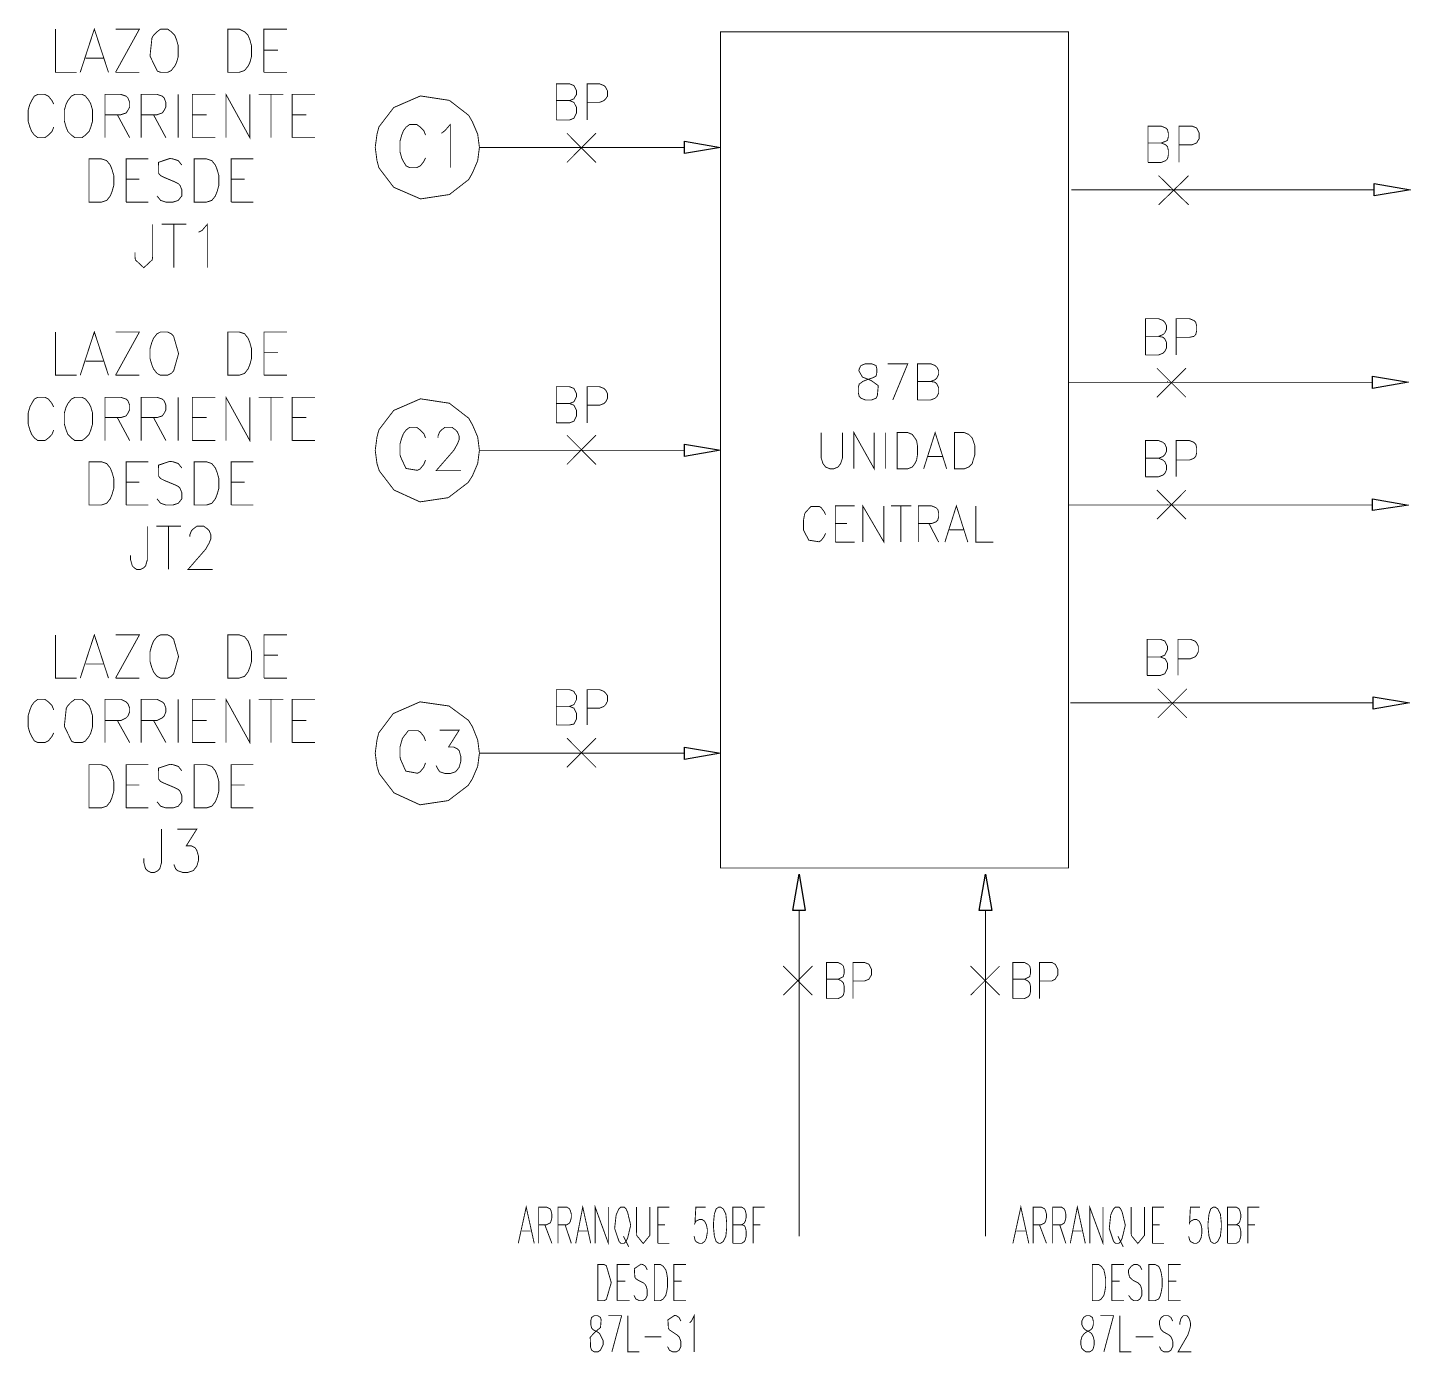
# Model space of a CAD drawing. Header units: millimetres. Extents: x -1355 to 3509, y -1443 to -567.
# Drawn here: x 3189.9 to 3260.4, y -706.4 to -638.9 of the extents above; entities that cross this region are included whole.
import ezdxf

# ---------------------------------------------------------------- set-up
doc = ezdxf.new("R2010")
doc.units = ezdxf.units.MM

msp = doc.modelspace()

# ---------------------------------------------------------------- linework, layer by layer
at = {"color": 0, "const_width": 0.045}
for points in [[(3192.544, -641.139), (3193.263, -638.934), (3193.984, -641.139)], [(3191.284, -638.934), (3191.284, -641.139), (3192.363, -641.139)], [(3194.345, -641.139), (3195.563, -638.934), (3194.345, -638.934)], [(3201.912, -641.139), (3201.912, -638.934), (3203.084, -638.934)], [(3201.912, -640.013), (3202.633, -640.013)], [(3192.815, -640.421), (3193.715, -640.421)], [(3194.345, -641.139), (3195.563, -641.139)], [(3201.912, -641.139), (3203.084, -641.139)], [(3216.824, -643.573), (3216.824, -641.725), (3217.499, -641.725), (3217.724, -641.816), (3217.859, -642.087), (3217.859, -642.268), (3217.768, -642.403), (3217.724, -642.491), (3217.499, -642.582), (3216.824, -642.582)], [(3218.399, -643.573), (3218.399, -641.725), (3219.03, -641.725), (3219.255, -641.816), (3219.346, -641.907), (3219.437, -642.087), (3219.437, -642.356), (3219.346, -642.491), (3219.255, -642.582), (3219.03, -642.673), (3218.399, -642.673)], [(3191.193, -642.761), (3191.102, -642.582), (3190.923, -642.356), (3190.741, -642.265), (3190.381, -642.265), (3190.202, -642.356), (3190.067, -642.582), (3189.976, -642.761), (3189.885, -643.077), (3189.885, -643.617), (3189.976, -643.934), (3190.067, -644.16), (3190.202, -644.339), (3190.381, -644.473), (3190.741, -644.473), (3190.923, -644.339), (3191.102, -644.16), (3191.193, -643.934)], [(3193.806, -644.473), (3193.806, -642.265), (3194.615, -642.265), (3194.885, -642.356), (3194.976, -642.447), (3195.067, -642.673), (3195.067, -642.899), (3194.976, -643.077), (3194.885, -643.212), (3194.615, -643.303), (3193.806, -643.303)], [(3195.65, -644.473), (3195.65, -642.265), (3196.463, -642.265), (3196.732, -642.356), (3196.824, -642.447), (3196.912, -642.673), (3196.912, -642.899), (3196.824, -643.077), (3196.732, -643.212), (3196.463, -643.303), (3195.65, -643.303)], [(3197.544, -642.265), (3197.544, -644.473)], [(3198.264, -644.473), (3198.264, -642.265), (3199.436, -642.265)], [(3199.976, -644.473), (3199.976, -642.265), (3201.193, -644.473), (3201.193, -642.265)], [(3201.642, -642.265), (3202.903, -642.265)], [(3202.272, -642.265), (3202.272, -644.473)], [(3203.355, -644.473), (3203.355, -642.265), (3204.524, -642.265)], [(3217.499, -642.582), (3217.724, -642.673), (3217.859, -642.942), (3217.859, -643.212), (3217.724, -643.482), (3217.499, -643.573), (3216.824, -643.573)], [(3194.436, -643.303), (3195.067, -644.473)], [(3196.281, -643.303), (3196.912, -644.473)], [(3198.264, -643.303), (3198.984, -643.303)], [(3203.355, -643.303), (3204.076, -643.303)], [(3210.155, -644.339), (3210.067, -644.113), (3209.885, -643.934), (3209.706, -643.799), (3209.345, -643.799), (3209.167, -643.934), (3209.029, -644.113), (3208.941, -644.339), (3208.85, -644.656), (3208.85, -645.195), (3208.941, -645.509), (3209.029, -645.69), (3209.167, -645.916), (3209.345, -646.004), (3209.706, -646.004), (3209.885, -645.916), (3210.067, -645.69), (3210.155, -645.509)], [(3210.967, -644.248), (3211.146, -644.113), (3211.419, -643.799), (3211.419, -646.004)], [(3198.264, -644.473), (3199.436, -644.473)], [(3203.355, -644.473), (3204.524, -644.473)], [(3217.364, -645.735), (3218.85, -644.248)], [(3218.85, -645.735), (3217.364, -644.248)], [(3247.003, -645.735), (3247.003, -643.887), (3247.678, -643.887), (3247.904, -643.978), (3247.995, -644.069), (3248.038, -644.248), (3248.038, -644.43), (3247.995, -644.608), (3247.904, -644.656), (3247.678, -644.743), (3247.003, -644.743)], [(3248.581, -645.735), (3248.581, -643.887), (3249.256, -643.887), (3249.482, -643.978), (3249.617, -644.248), (3249.617, -644.521), (3249.526, -644.656), (3249.482, -644.743), (3249.256, -644.834), (3248.581, -644.834)], [(3223.355, -644.969), (3212.903, -644.969)], [(3247.678, -644.743), (3247.904, -644.834), (3247.995, -644.925), (3248.038, -645.104), (3248.038, -645.374), (3247.995, -645.556), (3247.904, -645.647), (3247.678, -645.735), (3247.003, -645.735)], [(3194.885, -647.761), (3194.885, -645.556), (3196.011, -645.556)], [(3197.724, -645.87), (3197.544, -645.644), (3197.272, -645.556), (3197.113, -645.535), (3196.539, -645.729), (3196.547, -646.297), (3196.642, -646.411), (3196.824, -646.5), (3197.363, -646.725), (3197.544, -646.816), (3197.633, -646.908), (3197.724, -647.13), (3197.724, -647.447), (3197.544, -647.673), (3197.272, -647.761), (3196.915, -647.761), (3196.642, -647.673), (3196.463, -647.447)], [(3200.246, -647.761), (3200.246, -645.556), (3201.372, -645.556)], [(3194.885, -646.591), (3195.563, -646.591)], [(3200.246, -646.591), (3200.923, -646.591)], [(3247.543, -647.899), (3249.074, -646.411)], [(3249.074, -647.899), (3247.543, -646.411)], [(3258.535, -647.13), (3243.086, -647.13)], [(3248.086, -647.13), (3248.086, -647.087)], [(3194.885, -647.761), (3196.011, -647.761)], [(3200.246, -647.761), (3201.372, -647.761)], [(3196.237, -648.887), (3196.237, -650.556), (3196.213, -650.708), (3195.785, -651.107), (3195.357, -650.708), (3195.337, -650.556), (3195.337, -650.33)], [(3196.689, -648.887), (3197.95, -648.887)], [(3197.319, -648.887), (3197.319, -651.096)], [(3198.58, -649.295), (3198.759, -649.204), (3199.029, -648.887), (3199.029, -651.096)], [(3246.869, -655.556), (3246.869, -653.708), (3247.543, -653.708), (3247.769, -653.799), (3247.86, -653.887), (3247.947, -654.069), (3247.947, -654.248), (3247.86, -654.43), (3247.769, -654.517), (3247.543, -654.608), (3246.869, -654.608)], [(3248.443, -655.556), (3248.443, -653.708), (3249.121, -653.708), (3249.346, -653.799), (3249.435, -653.887), (3249.482, -654.069), (3249.482, -654.339), (3249.435, -654.517), (3249.346, -654.608), (3249.121, -654.656), (3248.443, -654.656)], [(3191.284, -654.383), (3191.284, -656.591), (3192.363, -656.591)], [(3192.544, -656.591), (3193.263, -654.383), (3193.984, -656.591)], [(3194.345, -656.591), (3195.563, -654.383), (3194.345, -654.383)], [(3201.915, -656.591), (3201.915, -654.383), (3203.084, -654.383)], [(3247.543, -654.608), (3247.769, -654.656), (3247.86, -654.743), (3247.947, -654.925), (3247.947, -655.195), (3247.86, -655.374), (3247.769, -655.465), (3247.543, -655.556), (3246.869, -655.556)], [(3201.915, -655.421), (3202.633, -655.421)], [(3192.815, -655.87), (3193.715, -655.87)], [(3233.986, -657.852), (3234.751, -656.005), (3233.716, -656.005)], [(3235.246, -657.852), (3235.246, -656.005), (3235.922, -656.005), (3236.146, -656.096), (3236.238, -656.187), (3236.326, -656.365), (3236.326, -656.547), (3236.238, -656.726), (3236.146, -656.817), (3235.922, -656.908), (3235.246, -656.908)], [(3247.455, -657.717), (3248.939, -656.231)], [(3248.939, -657.717), (3247.455, -656.231)], [(3194.345, -656.591), (3195.563, -656.591)], [(3201.915, -656.591), (3203.084, -656.591)], [(3216.824, -659.022), (3216.824, -657.177), (3217.499, -657.177), (3217.724, -657.265), (3217.859, -657.538), (3217.859, -657.673), (3217.724, -657.943), (3217.499, -658.034), (3216.824, -658.034)], [(3218.399, -659.022), (3218.399, -657.177), (3219.03, -657.177), (3219.255, -657.265), (3219.346, -657.357), (3219.437, -657.538), (3219.437, -657.762), (3219.346, -657.943), (3219.255, -658.034), (3219.03, -658.122), (3218.399, -658.122)], [(3235.922, -656.908), (3236.146, -656.951), (3236.238, -657.043), (3236.326, -657.222), (3236.326, -657.491), (3236.238, -657.673), (3236.146, -657.762), (3235.922, -657.852), (3235.246, -657.852)], [(3258.444, -656.951), (3242.951, -656.951)], [(3247.995, -656.951), (3247.995, -656.908)], [(3191.193, -658.212), (3191.102, -658.034), (3190.923, -657.808), (3190.741, -657.717), (3190.381, -657.717), (3190.202, -657.808), (3190.067, -658.034), (3189.976, -658.212), (3189.885, -658.527), (3189.885, -659.069), (3189.976, -659.383), (3190.067, -659.609), (3190.202, -659.791), (3190.381, -659.925), (3190.741, -659.925), (3190.923, -659.791), (3191.102, -659.609), (3191.193, -659.383)], [(3193.806, -659.925), (3193.806, -657.717), (3194.615, -657.717), (3194.885, -657.808), (3194.976, -657.896), (3195.067, -658.122), (3195.067, -658.348), (3194.976, -658.527), (3194.885, -658.664), (3194.615, -658.752), (3193.806, -658.752)], [(3195.65, -659.925), (3195.65, -657.717), (3196.463, -657.717), (3196.732, -657.808), (3196.824, -657.896), (3196.915, -658.122), (3196.915, -658.348), (3196.824, -658.527), (3196.732, -658.664), (3196.463, -658.752), (3195.65, -658.752)], [(3197.544, -657.717), (3197.544, -659.925)], [(3198.264, -659.925), (3198.264, -657.717), (3199.436, -657.717)], [(3199.976, -659.925), (3199.976, -657.717), (3201.193, -659.925), (3201.193, -657.717)], [(3201.642, -657.717), (3202.903, -657.717)], [(3202.272, -657.717), (3202.272, -659.925)], [(3203.355, -659.925), (3203.355, -657.717), (3204.524, -657.717)], [(3217.499, -658.034), (3217.724, -658.122), (3217.859, -658.391), (3217.859, -658.664), (3217.724, -658.934), (3217.499, -659.022), (3216.824, -659.022)], [(3194.436, -658.752), (3195.067, -659.925)], [(3196.284, -658.752), (3196.915, -659.925)], [(3198.264, -658.752), (3198.984, -658.752)], [(3203.355, -658.752), (3204.076, -658.752)], [(3210.155, -659.791), (3210.067, -659.565), (3209.885, -659.383), (3209.706, -659.248), (3209.345, -659.248), (3209.167, -659.383), (3209.029, -659.565), (3208.941, -659.791), (3208.85, -660.104), (3208.85, -660.644), (3208.891, -660.776), (3209.158, -661.345), (3209.744, -661.442), (3209.885, -661.365), (3210.067, -661.14), (3210.155, -660.917)], [(3210.789, -659.791), (3210.789, -659.7), (3210.876, -659.474), (3210.967, -659.383), (3211.146, -659.248), (3211.507, -659.248), (3211.689, -659.383), (3211.777, -659.474), (3211.868, -659.7), (3211.868, -659.878), (3211.777, -660.104), (3211.598, -660.421), (3210.698, -661.456), (3211.959, -661.456)], [(3198.264, -659.925), (3199.436, -659.925)], [(3203.355, -659.925), (3204.524, -659.925)], [(3217.364, -661.14), (3218.85, -659.652)], [(3218.85, -661.14), (3217.364, -659.652)], [(3230.337, -659.517), (3230.337, -660.826), (3230.425, -661.096), (3230.56, -661.274), (3230.786, -661.365), (3230.968, -661.365), (3231.191, -661.274), (3231.328, -661.096), (3231.417, -660.826), (3231.417, -659.517)], [(3232.003, -661.365), (3232.003, -659.517), (3233.038, -661.365), (3233.038, -659.517)], [(3233.625, -659.517), (3233.625, -661.365)], [(3235.56, -661.365), (3236.146, -659.517), (3236.733, -661.365)], [(3246.869, -661.77), (3246.869, -659.925), (3247.543, -659.925), (3247.769, -660.014), (3247.86, -660.104), (3247.947, -660.286), (3247.947, -660.465), (3247.86, -660.644), (3247.769, -660.735), (3247.543, -660.826), (3246.869, -660.826)], [(3248.443, -661.77), (3248.443, -659.925), (3249.121, -659.925), (3249.346, -660.014), (3249.435, -660.104), (3249.482, -660.286), (3249.482, -660.556), (3249.435, -660.735), (3249.346, -660.826), (3249.121, -660.917), (3248.443, -660.917)], [(3223.355, -660.421), (3212.903, -660.421)], [(3235.786, -660.735), (3236.552, -660.735)], [(3194.885, -663.212), (3194.885, -661.005), (3196.011, -661.005)], [(3197.724, -661.322), (3197.544, -661.096), (3197.272, -661.005), (3197.113, -660.984), (3196.539, -661.177), (3196.547, -661.747), (3196.642, -661.861), (3196.824, -661.952), (3197.363, -662.177), (3197.544, -662.266), (3197.633, -662.357), (3197.724, -662.582), (3197.724, -662.896), (3197.544, -663.122), (3197.272, -663.212), (3196.915, -663.212), (3196.642, -663.122), (3196.463, -662.896)], [(3200.246, -663.212), (3200.246, -661.005), (3201.372, -661.005)], [(3247.543, -660.826), (3247.769, -660.917), (3247.86, -661.005), (3247.947, -661.187), (3247.947, -661.412), (3247.86, -661.591), (3247.769, -661.682), (3247.543, -661.77), (3246.869, -661.77)], [(3194.885, -662.043), (3195.563, -662.043)], [(3200.246, -662.043), (3200.923, -662.043)], [(3247.455, -663.934), (3248.939, -662.448)], [(3248.939, -663.934), (3247.455, -662.448)], [(3194.885, -663.212), (3196.011, -663.212)], [(3200.246, -663.212), (3201.372, -663.212)], [(3230.56, -663.708), (3230.472, -663.527), (3230.337, -663.348), (3230.237, -663.283), (3229.812, -663.283), (3229.516, -663.609), (3229.482, -663.708), (3229.434, -663.978), (3229.434, -664.383), (3229.437, -664.503), (3229.702, -665.005), (3230.229, -665.087), (3230.337, -665.014), (3230.472, -664.834), (3230.56, -664.652)], [(3231.056, -665.104), (3231.056, -663.257), (3232.047, -663.257)], [(3232.455, -665.104), (3232.455, -663.257), (3233.534, -665.104), (3233.534, -663.257)], [(3233.895, -663.257), (3234.93, -663.257)], [(3234.391, -663.257), (3234.391, -665.104)], [(3235.291, -665.104), (3235.291, -663.257), (3235.968, -663.257), (3236.191, -663.348), (3236.282, -663.438), (3236.326, -663.617), (3236.326, -663.8), (3236.282, -663.978), (3236.191, -664.069), (3235.968, -664.157), (3235.291, -664.157)], [(3236.643, -665.104), (3237.229, -663.257), (3237.812, -665.104)], [(3238.22, -663.257), (3238.22, -665.104), (3239.12, -665.104)], [(3258.444, -663.212), (3242.951, -663.212)], [(3247.995, -663.212), (3247.995, -663.169)], [(3195.967, -664.295), (3195.967, -666.005), (3195.876, -666.322), (3195.789, -666.409), (3195.606, -666.5), (3195.427, -666.5), (3195.292, -666.409), (3195.202, -666.322), (3195.111, -666.005), (3195.111, -665.779)], [(3196.418, -664.295), (3197.679, -664.295)], [(3197.049, -664.295), (3197.049, -666.5)], [(3198.129, -664.834), (3198.129, -664.743), (3198.219, -664.518), (3198.31, -664.43), (3198.489, -664.295), (3198.85, -664.295), (3199.032, -664.43), (3199.119, -664.518), (3199.21, -664.743), (3199.21, -664.926), (3199.119, -665.148), (3198.941, -665.465), (3198.04, -666.5), (3199.301, -666.5)], [(3231.056, -664.157), (3231.642, -664.157)], [(3235.833, -664.157), (3236.326, -665.104)], [(3236.868, -664.474), (3237.59, -664.474)], [(3231.056, -665.104), (3232.047, -665.104)], [(3191.284, -669.835), (3191.284, -672.04), (3192.363, -672.04)], [(3192.544, -672.04), (3193.263, -669.835), (3193.984, -672.04)], [(3194.345, -672.04), (3195.563, -669.835), (3194.345, -669.835)], [(3201.915, -672.04), (3201.915, -669.835), (3203.084, -669.835)], [(3246.959, -671.905), (3246.959, -670.06), (3247.634, -670.06), (3247.86, -670.149), (3247.995, -670.421), (3247.995, -670.6), (3247.86, -670.87), (3247.634, -670.961), (3246.959, -670.961)], [(3248.534, -671.905), (3248.534, -670.06), (3249.165, -670.06), (3249.391, -670.149), (3249.482, -670.24), (3249.569, -670.421), (3249.569, -670.691), (3249.482, -670.87), (3249.391, -670.961), (3249.165, -671.052), (3248.534, -671.052)], [(3192.815, -671.322), (3193.715, -671.322)], [(3201.915, -670.87), (3202.633, -670.87)], [(3247.634, -670.961), (3247.86, -671.052), (3247.904, -671.096), (3247.995, -671.275), (3247.995, -671.548), (3247.86, -671.817), (3247.634, -671.905), (3246.959, -671.905)], [(3194.345, -672.04), (3195.563, -672.04)], [(3201.915, -672.04), (3203.084, -672.04)], [(3216.824, -674.43), (3216.824, -672.627), (3217.499, -672.627), (3217.724, -672.717), (3217.768, -672.809), (3217.859, -672.943), (3217.859, -673.123), (3217.724, -673.392), (3217.499, -673.483), (3216.824, -673.483)], [(3218.399, -674.43), (3218.399, -672.627), (3219.03, -672.627), (3219.255, -672.717), (3219.346, -672.809), (3219.437, -672.943), (3219.437, -673.214), (3219.346, -673.392), (3219.255, -673.483), (3219.03, -673.574), (3218.399, -673.574)], [(3247.499, -674.069), (3248.986, -672.583)], [(3248.986, -674.069), (3247.499, -672.583)], [(3191.193, -673.662), (3191.102, -673.438), (3190.923, -673.257), (3190.741, -673.123), (3190.381, -673.123), (3190.202, -673.257), (3190.067, -673.438), (3189.976, -673.662), (3189.885, -673.978), (3189.885, -674.518), (3189.976, -674.835), (3190.067, -675.014), (3190.202, -675.24), (3190.381, -675.33), (3190.741, -675.33), (3190.923, -675.24), (3191.102, -675.014), (3191.193, -674.835)], [(3193.806, -675.33), (3193.806, -673.123), (3194.615, -673.123), (3194.885, -673.257), (3194.976, -673.348), (3195.067, -673.574), (3195.067, -673.752), (3194.976, -673.978), (3194.885, -674.069), (3194.615, -674.204), (3193.806, -674.204)], [(3195.653, -675.33), (3195.653, -673.123), (3196.463, -673.123), (3196.732, -673.257), (3196.824, -673.348), (3196.915, -673.574), (3196.915, -673.752), (3196.824, -673.978), (3196.732, -674.069), (3196.463, -674.204), (3195.653, -674.204)], [(3197.544, -673.123), (3197.544, -675.33)], [(3198.264, -675.33), (3198.264, -673.123), (3199.436, -673.123)], [(3199.976, -675.33), (3199.976, -673.123), (3201.193, -675.33), (3201.193, -673.123)], [(3201.642, -673.123), (3202.903, -673.123)], [(3202.272, -673.123), (3202.272, -675.33)], [(3203.355, -675.33), (3203.355, -673.123), (3204.524, -673.123)], [(3217.499, -673.483), (3217.724, -673.574), (3217.859, -673.843), (3217.859, -674.114), (3217.724, -674.383), (3217.499, -674.43), (3216.824, -674.43)], [(3258.49, -673.304), (3243.038, -673.304)], [(3248.038, -673.304), (3248.038, -673.257)], [(3194.436, -674.204), (3195.067, -675.33)], [(3196.284, -674.204), (3196.915, -675.33)], [(3198.264, -674.204), (3198.984, -674.204)], [(3203.355, -674.204), (3204.076, -674.204)], [(3210.155, -675.24), (3210.067, -675.014), (3209.885, -674.788), (3209.765, -674.72), (3209.278, -674.72), (3208.973, -675.117), (3208.941, -675.24), (3208.85, -675.556), (3208.85, -676.052), (3208.882, -676.187), (3209.146, -676.783), (3209.744, -676.894), (3209.885, -676.817), (3210.067, -676.592), (3210.155, -676.366)], [(3210.876, -674.7), (3211.868, -674.7), (3211.328, -675.556), (3211.598, -675.556), (3211.777, -675.644), (3211.868, -675.735), (3211.959, -676.052), (3211.959, -676.275), (3211.868, -676.592), (3211.689, -676.817), (3211.419, -676.905), (3211.146, -676.905), (3210.876, -676.817), (3210.789, -676.683), (3210.698, -676.501)], [(3198.264, -675.33), (3199.436, -675.33)], [(3203.355, -675.33), (3204.524, -675.33)], [(3217.364, -676.592), (3218.85, -675.104)], [(3218.85, -676.592), (3217.364, -675.104)], [(3223.355, -675.87), (3212.903, -675.87)], [(3194.885, -678.662), (3194.885, -676.457), (3196.011, -676.457)], [(3197.724, -676.77), (3197.544, -676.544), (3197.275, -676.457), (3197.117, -676.436), (3196.539, -676.629), (3196.547, -677.198), (3196.642, -677.313), (3196.824, -677.401), (3197.363, -677.627), (3197.544, -677.718), (3197.633, -677.809), (3197.724, -678.032), (3197.724, -678.348), (3197.544, -678.574), (3197.275, -678.662), (3196.915, -678.662), (3196.642, -678.574), (3196.463, -678.348)], [(3200.246, -678.662), (3200.246, -676.457), (3201.372, -676.457)], [(3194.885, -677.492), (3195.563, -677.492)], [(3200.246, -677.492), (3200.923, -677.492)], [(3194.885, -678.662), (3196.011, -678.662)], [(3200.246, -678.662), (3201.372, -678.662)], [(3196.689, -679.744), (3196.689, -681.457), (3196.598, -681.77), (3196.507, -681.861), (3196.327, -681.952), (3196.149, -681.952), (3195.967, -681.861), (3195.876, -681.77), (3195.789, -681.457), (3195.789, -681.231)], [(3197.498, -679.744), (3198.489, -679.744), (3197.95, -680.6), (3198.219, -680.6), (3198.401, -680.691), (3198.489, -680.826), (3198.58, -681.14), (3198.58, -681.322), (3198.489, -681.635), (3198.31, -681.861), (3198.04, -681.952), (3197.767, -681.952), (3197.498, -681.861), (3197.41, -681.77), (3197.319, -681.544)], [(3229.211, -683.888), (3229.211, -700.51)], [(3238.716, -683.888), (3238.716, -700.51)], [(3228.399, -688.214), (3229.886, -686.727)], [(3229.886, -688.214), (3228.399, -686.727)], [(3230.607, -688.392), (3230.607, -686.544), (3231.194, -686.544), (3231.372, -686.636), (3231.463, -686.727), (3231.507, -686.905), (3231.507, -687.087), (3231.463, -687.266), (3231.194, -687.401), (3230.607, -687.401)], [(3231.959, -688.392), (3231.959, -686.544), (3232.543, -686.544), (3232.768, -686.636), (3232.903, -686.905), (3232.903, -687.175), (3232.816, -687.313), (3232.768, -687.401), (3232.543, -687.492), (3231.959, -687.492)], [(3237.951, -688.214), (3239.434, -686.727)], [(3239.434, -688.214), (3237.951, -686.727)], [(3240.112, -688.392), (3240.112, -686.544), (3240.698, -686.544), (3240.877, -686.636), (3240.968, -686.727), (3241.012, -686.905), (3241.012, -687.087), (3240.968, -687.266), (3240.698, -687.401), (3240.112, -687.401)], [(3241.463, -688.392), (3241.463, -686.544), (3242.094, -686.544), (3242.273, -686.636), (3242.408, -686.905), (3242.408, -687.175), (3242.317, -687.313), (3242.273, -687.401), (3242.094, -687.492), (3241.463, -687.492)], [(3231.194, -687.401), (3231.372, -687.492), (3231.463, -687.583), (3231.507, -687.762), (3231.507, -688.032), (3231.463, -688.214), (3231.372, -688.301), (3231.194, -688.392), (3230.607, -688.392)], [(3240.698, -687.401), (3240.877, -687.492), (3240.968, -687.583), (3241.012, -687.762), (3241.012, -688.032), (3240.968, -688.214), (3240.877, -688.301), (3240.698, -688.392), (3240.112, -688.392)], [(3214.885, -700.87), (3215.29, -699.023), (3215.698, -700.87)], [(3215.924, -700.87), (3215.924, -699.023), (3216.328, -699.023), (3216.507, -699.114), (3216.554, -699.205), (3216.598, -699.384), (3216.598, -699.563), (3216.554, -699.744), (3216.507, -699.836), (3216.328, -699.924), (3215.924, -699.924)], [(3216.912, -700.87), (3216.912, -699.023), (3217.364, -699.023), (3217.499, -699.114), (3217.542, -699.205), (3217.59, -699.384), (3217.59, -699.563), (3217.542, -699.744), (3217.499, -699.836), (3217.364, -699.924), (3216.912, -699.924)], [(3217.815, -700.87), (3218.173, -699.023), (3218.58, -700.87)], [(3218.806, -700.87), (3218.806, -699.023), (3219.48, -700.87), (3219.48, -699.023)], [(3220.92, -699.023), (3220.92, -700.331), (3220.924, -700.471), (3221.258, -700.882), (3221.592, -700.471), (3221.598, -700.331), (3221.598, -699.023)], [(3222.003, -700.87), (3222.003, -699.023), (3222.59, -699.023)], [(3224.437, -699.023), (3223.942, -699.023), (3223.895, -699.836), (3223.942, -699.744), (3224.12, -699.654), (3224.256, -699.654), (3224.39, -699.744), (3224.48, -699.924), (3224.525, -700.15), (3224.525, -700.331), (3224.48, -700.601), (3224.39, -700.78), (3224.256, -700.87), (3224.12, -700.87), (3223.942, -700.78), (3223.895, -700.689), (3223.851, -700.51)], [(3225.833, -700.87), (3225.833, -699.023), (3226.282, -699.023), (3226.417, -699.114), (3226.463, -699.205), (3226.507, -699.384), (3226.507, -699.563), (3226.463, -699.744), (3226.417, -699.836), (3226.282, -699.924), (3225.833, -699.924)], [(3226.868, -700.87), (3226.868, -699.023), (3227.455, -699.023)], [(3240.112, -700.87), (3240.517, -699.023), (3240.922, -700.87)], [(3241.147, -700.87), (3241.147, -699.023), (3241.552, -699.023), (3241.733, -699.114), (3241.777, -699.205), (3241.824, -699.384), (3241.824, -699.563), (3241.777, -699.744), (3241.733, -699.836), (3241.552, -699.924), (3241.147, -699.924)], [(3242.138, -700.87), (3242.138, -699.023), (3242.59, -699.023), (3242.725, -699.114), (3242.769, -699.205), (3242.812, -699.384), (3242.812, -699.563), (3242.769, -699.744), (3242.725, -699.836), (3242.59, -699.924), (3242.138, -699.924)], [(3243.038, -700.87), (3243.399, -699.023), (3243.804, -700.87)], [(3244.03, -700.87), (3244.03, -699.023), (3244.707, -700.87), (3244.707, -699.023)], [(3246.147, -699.023), (3246.147, -700.331), (3246.15, -700.471), (3246.484, -700.882), (3246.818, -700.471), (3246.822, -700.331), (3246.822, -699.023)], [(3247.229, -700.87), (3247.229, -699.023), (3247.813, -699.023)], [(3249.66, -699.023), (3249.165, -699.023), (3249.121, -699.836), (3249.165, -699.744), (3249.346, -699.654), (3249.482, -699.654), (3249.617, -699.744), (3249.707, -699.924), (3249.752, -700.15), (3249.752, -700.331), (3249.707, -700.601), (3249.617, -700.78), (3249.482, -700.87), (3249.346, -700.87), (3249.165, -700.78), (3249.121, -700.689), (3249.074, -700.51)], [(3251.057, -700.87), (3251.057, -699.023), (3251.507, -699.023), (3251.643, -699.114), (3251.687, -699.205), (3251.733, -699.384), (3251.733, -699.563), (3251.687, -699.744), (3251.643, -699.836), (3251.507, -699.924), (3251.057, -699.924)], [(3252.095, -700.87), (3252.095, -699.023), (3252.678, -699.023)], [(3215.067, -700.241), (3215.516, -700.241)], [(3216.237, -699.924), (3216.598, -700.87)], [(3217.273, -699.924), (3217.59, -700.87)], [(3217.95, -700.241), (3218.399, -700.241)], [(3222.003, -699.924), (3222.364, -699.924)], [(3226.282, -699.924), (3226.417, -699.97), (3226.463, -700.058), (3226.507, -700.241), (3226.507, -700.51), (3226.463, -700.689), (3226.417, -700.78), (3226.282, -700.87), (3225.833, -700.87)], [(3226.868, -699.924), (3227.229, -699.924)], [(3240.291, -700.241), (3240.743, -700.241)], [(3241.463, -699.924), (3241.824, -700.87)], [(3242.499, -699.924), (3242.812, -700.87)], [(3243.173, -700.241), (3243.625, -700.241)], [(3247.229, -699.924), (3247.59, -699.924)], [(3251.507, -699.924), (3251.643, -699.97), (3251.687, -700.058), (3251.733, -700.241), (3251.733, -700.51), (3251.687, -700.689), (3251.643, -700.78), (3251.507, -700.87), (3251.057, -700.87)], [(3252.095, -699.924), (3252.452, -699.924)], [(3220.246, -700.51), (3220.516, -701.05)], [(3222.003, -700.87), (3222.59, -700.87)], [(3245.472, -700.51), (3245.743, -701.05)], [(3247.229, -700.87), (3247.813, -700.87)], [(3219.932, -703.797), (3219.932, -701.95), (3220.563, -701.95)], [(3221.463, -702.222), (3221.372, -702.041), (3221.237, -701.953), (3221.138, -701.938), (3220.804, -702.164), (3220.83, -702.59), (3220.877, -702.671), (3221.011, -702.762), (3221.282, -702.897), (3221.372, -702.988), (3221.416, -703.079), (3221.463, -703.258), (3221.463, -703.528), (3221.372, -703.71), (3221.237, -703.797), (3221.059, -703.797), (3220.877, -703.71), (3220.786, -703.528)], [(3222.816, -703.797), (3222.816, -701.95), (3223.445, -701.95)], [(3245.156, -703.797), (3245.156, -701.95), (3245.786, -701.95)], [(3246.687, -702.222), (3246.598, -702.041), (3246.464, -701.953), (3246.282, -701.953), (3246.147, -702.041), (3246.012, -702.222), (3246.012, -702.402), (3246.057, -702.583), (3246.238, -702.762), (3246.507, -702.897), (3246.598, -702.988), (3246.643, -703.079), (3246.687, -703.258), (3246.687, -703.528), (3246.598, -703.71), (3246.464, -703.797), (3246.282, -703.797), (3246.147, -703.71), (3246.012, -703.528)], [(3248.038, -703.797), (3248.038, -701.95), (3248.669, -701.95)], [(3219.932, -702.807), (3220.337, -702.807)], [(3222.816, -702.807), (3223.22, -702.807)], [(3245.156, -702.807), (3245.561, -702.807)], [(3248.038, -702.807), (3248.443, -702.807)], [(3219.932, -703.797), (3220.563, -703.797)], [(3222.816, -703.797), (3223.445, -703.797)], [(3245.156, -703.797), (3245.786, -703.797)], [(3248.038, -703.797), (3248.669, -703.797)], [(3223.625, -704.924), (3223.716, -704.836), (3223.851, -704.563), (3223.851, -706.41)], [(3219.66, -706.41), (3220.156, -704.563), (3219.48, -704.563)], [(3220.472, -704.563), (3220.472, -706.41), (3221.059, -706.41)], [(3223.173, -704.836), (3223.085, -704.654), (3222.95, -704.563), (3222.851, -704.551), (3222.516, -704.774), (3222.542, -705.202), (3222.59, -705.284), (3222.994, -705.554), (3223.085, -705.645), (3223.129, -705.736), (3223.173, -705.871), (3223.173, -706.141), (3223.085, -706.32), (3222.95, -706.41), (3222.768, -706.41), (3222.59, -706.32), (3222.499, -706.141)], [(3244.751, -706.41), (3245.247, -704.563), (3244.569, -704.563)], [(3245.561, -704.563), (3245.561, -706.41), (3246.147, -706.41)], [(3248.264, -704.836), (3248.173, -704.654), (3248.038, -704.563), (3247.813, -704.563), (3247.678, -704.654), (3247.59, -704.836), (3247.59, -705.015), (3247.634, -705.193), (3247.678, -705.284), (3247.769, -705.375), (3248.086, -705.554), (3248.173, -705.645), (3248.22, -705.736), (3248.264, -705.871), (3248.264, -706.141), (3248.173, -706.32), (3248.038, -706.41), (3247.813, -706.41), (3247.678, -706.32), (3247.59, -706.141)], [(3248.625, -705.015), (3248.625, -704.924), (3248.669, -704.745), (3248.716, -704.654), (3248.804, -704.563), (3248.986, -704.563), (3249.074, -704.654), (3249.121, -704.745), (3249.165, -704.924), (3249.165, -705.105), (3249.121, -705.284), (3249.03, -705.554), (3248.534, -706.41), (3249.212, -706.41)], [(3221.328, -705.645), (3222.185, -705.645)], [(3246.373, -705.645), (3247.273, -705.645)]]:
    msp.add_lwpolyline(points, dxfattribs=at)
for points in [[(3196.642, -638.934), (3196.463, -639.069), (3196.281, -639.247), (3196.202, -639.388), (3196.102, -640.312), (3196.48, -641.081), (3196.642, -641.139), (3197.003, -641.139), (3197.184, -641.051), (3197.363, -640.825), (3197.453, -640.647), (3197.544, -640.33), (3197.544, -639.79), (3197.453, -639.473), (3197.363, -639.247), (3197.184, -639.069), (3197.003, -638.934), (3196.642, -638.934)], [(3200.067, -641.139), (3200.067, -638.934), (3200.65, -638.934), (3200.923, -639.069), (3201.102, -639.247), (3201.193, -639.473), (3201.281, -639.79), (3201.281, -640.33), (3201.193, -640.647), (3201.102, -640.825), (3200.923, -641.051), (3200.65, -641.139), (3200.067, -641.139)], [(3225.202, -639.069), (3225.202, -681.726), (3242.947, -681.726), (3242.947, -639.069), (3225.202, -639.069)], [(3192.272, -642.265), (3192.093, -642.356), (3191.914, -642.582), (3191.823, -642.761), (3191.732, -643.077), (3191.732, -643.617), (3191.823, -643.934), (3191.914, -644.16), (3192.093, -644.339), (3192.272, -644.473), (3192.633, -644.473), (3192.815, -644.339), (3192.993, -644.16), (3193.084, -643.934), (3193.175, -643.617), (3193.175, -643.077), (3193.084, -642.761), (3192.993, -642.582), (3192.815, -642.356), (3192.633, -642.265), (3192.272, -642.265)], [(3212.903, -644.969), (3212.815, -644.295), (3212.545, -643.664), (3212.355, -643.333), (3211.37, -642.57), (3209.897, -642.344), (3208.533, -642.936), (3207.777, -643.925), (3207.679, -644.295), (3207.589, -644.969), (3207.679, -645.647), (3207.779, -646.016), (3208.533, -647.004), (3209.9, -647.597), (3211.372, -647.374), (3212.355, -646.611), (3212.545, -646.277), (3212.815, -645.647), (3212.903, -644.969)], [(3192.993, -647.761), (3192.993, -645.556), (3193.624, -645.556), (3193.893, -645.644), (3194.075, -645.87), (3194.166, -646.096), (3194.255, -646.411), (3194.255, -646.908), (3194.166, -647.222), (3194.075, -647.447), (3193.893, -647.673), (3193.624, -647.761), (3192.993, -647.761)], [(3198.355, -647.761), (3198.355, -645.556), (3198.984, -645.556), (3199.255, -645.644), (3199.436, -645.87), (3199.524, -646.096), (3199.615, -646.411), (3199.615, -646.908), (3199.524, -647.222), (3199.436, -647.447), (3199.255, -647.673), (3198.984, -647.761), (3198.355, -647.761)], [(3196.642, -654.383), (3196.463, -654.474), (3196.284, -654.699), (3196.193, -654.925), (3196.102, -655.239), (3196.102, -655.735), (3196.193, -656.051), (3196.284, -656.274), (3196.463, -656.5), (3196.642, -656.591), (3197.003, -656.591), (3197.184, -656.5), (3197.307, -656.374), (3197.559, -655.488), (3197.307, -654.603), (3197.184, -654.474), (3197.003, -654.383), (3196.642, -654.383)], [(3200.067, -656.591), (3200.067, -654.383), (3200.65, -654.383), (3200.923, -654.474), (3201.102, -654.699), (3201.193, -654.925), (3201.281, -655.239), (3201.281, -655.735), (3201.193, -656.051), (3201.102, -656.274), (3200.923, -656.5), (3200.65, -656.591), (3200.067, -656.591)], [(3232.59, -656.005), (3232.364, -656.096), (3232.273, -656.274), (3232.256, -656.368), (3232.437, -656.682), (3232.889, -656.863), (3233.246, -657.122), (3233.2, -657.627), (3233.129, -657.762), (3232.903, -657.852), (3232.59, -657.852), (3232.364, -657.762), (3232.273, -657.673), (3232.229, -657.491), (3232.229, -657.222), (3232.273, -657.043), (3232.455, -656.908), (3232.677, -656.817), (3232.947, -656.726), (3233.129, -656.635), (3233.173, -656.456), (3233.173, -656.274), (3233.129, -656.096), (3232.903, -656.005), (3232.59, -656.005)], [(3192.272, -657.717), (3192.093, -657.808), (3191.914, -658.034), (3191.823, -658.212), (3191.732, -658.527), (3191.732, -659.069), (3191.823, -659.383), (3191.914, -659.609), (3192.093, -659.791), (3192.272, -659.925), (3192.633, -659.925), (3192.815, -659.791), (3192.993, -659.609), (3193.084, -659.383), (3193.175, -659.069), (3193.175, -658.527), (3193.084, -658.212), (3192.993, -658.034), (3192.815, -657.808), (3192.633, -657.717), (3192.272, -657.717)], [(3212.903, -660.421), (3212.815, -659.743), (3212.545, -659.113), (3212.355, -658.782), (3211.37, -658.019), (3209.897, -657.794), (3208.533, -658.386), (3207.777, -659.374), (3207.679, -659.743), (3207.589, -660.421), (3207.679, -661.096), (3207.795, -661.465), (3208.548, -662.448), (3209.87, -663.051), (3211.313, -662.837), (3212.328, -662.063), (3212.545, -661.726), (3212.815, -661.096), (3212.903, -660.421)], [(3234.211, -661.365), (3234.211, -659.517), (3234.751, -659.517), (3234.977, -659.609), (3235.112, -659.791), (3235.2, -659.925), (3235.246, -660.195), (3235.246, -660.644), (3235.2, -660.917), (3235.112, -661.096), (3234.977, -661.274), (3234.751, -661.365), (3234.211, -661.365)], [(3237.138, -661.365), (3237.138, -659.517), (3237.634, -659.517), (3237.86, -659.609), (3238.038, -659.791), (3238.173, -660.195), (3238.173, -660.644), (3238.085, -660.917), (3238.038, -661.096), (3237.86, -661.274), (3237.634, -661.365), (3237.138, -661.365)], [(3192.993, -663.212), (3192.993, -661.005), (3193.624, -661.005), (3193.893, -661.096), (3194.075, -661.322), (3194.166, -661.548), (3194.255, -661.861), (3194.255, -662.357), (3194.166, -662.674), (3194.075, -662.896), (3193.893, -663.122), (3193.624, -663.212), (3192.993, -663.212)], [(3198.355, -663.212), (3198.355, -661.005), (3198.984, -661.005), (3199.255, -661.096), (3199.436, -661.322), (3199.524, -661.548), (3199.615, -661.861), (3199.615, -662.357), (3199.524, -662.674), (3199.436, -662.896), (3199.255, -663.122), (3198.984, -663.212), (3198.355, -663.212)], [(3196.642, -669.835), (3196.463, -669.926), (3196.284, -670.149), (3196.193, -670.374), (3196.102, -670.691), (3196.102, -671.187), (3196.193, -671.5), (3196.284, -671.726), (3196.463, -671.952), (3196.642, -672.04), (3197.003, -672.04), (3197.184, -671.952), (3197.307, -671.826), (3197.559, -670.94), (3197.307, -670.055), (3197.184, -669.926), (3197.003, -669.835), (3196.642, -669.835)], [(3200.067, -672.04), (3200.067, -669.835), (3200.653, -669.835), (3200.923, -669.926), (3201.102, -670.149), (3201.193, -670.374), (3201.284, -670.691), (3201.284, -671.187), (3201.193, -671.5), (3201.102, -671.726), (3200.923, -671.952), (3200.653, -672.04), (3200.067, -672.04)], [(3192.275, -673.123), (3192.093, -673.257), (3191.914, -673.438), (3191.832, -673.58), (3191.732, -674.503), (3192.113, -675.272), (3192.275, -675.33), (3192.633, -675.33), (3192.815, -675.24), (3192.993, -675.014), (3193.084, -674.835), (3193.175, -674.518), (3193.175, -673.978), (3193.084, -673.662), (3192.993, -673.438), (3192.815, -673.257), (3192.633, -673.123), (3192.275, -673.123)], [(3212.903, -675.87), (3212.815, -675.195), (3212.545, -674.518), (3212.345, -674.195), (3211.352, -673.463), (3209.873, -673.251), (3208.513, -673.847), (3207.771, -674.832), (3207.679, -675.195), (3207.589, -675.87), (3207.679, -676.544), (3207.795, -676.914), (3208.548, -677.897), (3209.87, -678.503), (3211.313, -678.289), (3212.328, -677.515), (3212.545, -677.178), (3212.815, -676.544), (3212.903, -675.87)], [(3192.993, -678.662), (3192.993, -676.457), (3193.624, -676.457), (3193.893, -676.544), (3194.075, -676.77), (3194.166, -676.996), (3194.255, -677.313), (3194.255, -677.809), (3194.166, -678.123), (3194.075, -678.348), (3193.893, -678.574), (3193.624, -678.662), (3192.993, -678.662)], [(3198.355, -678.662), (3198.355, -676.457), (3198.984, -676.457), (3199.255, -676.544), (3199.436, -676.77), (3199.527, -676.996), (3199.615, -677.313), (3199.615, -677.809), (3199.527, -678.123), (3199.436, -678.348), (3199.255, -678.574), (3198.984, -678.662), (3198.355, -678.662)], [(3220.111, -699.023), (3220.02, -699.114), (3219.932, -699.293), (3219.877, -699.422), (3219.8, -700.114), (3220.02, -700.765), (3220.111, -700.87), (3220.29, -700.87), (3220.381, -700.78), (3220.46, -700.61), (3220.619, -699.947), (3220.46, -699.287), (3220.381, -699.114), (3220.29, -699.023), (3220.111, -699.023)], [(3225.111, -699.023), (3224.977, -699.114), (3224.885, -699.384), (3224.842, -699.836), (3224.842, -700.058), (3224.885, -700.51), (3224.977, -700.78), (3225.111, -700.87), (3225.202, -700.87), (3225.337, -700.78), (3225.472, -700.51), (3225.516, -700.058), (3225.516, -699.836), (3225.472, -699.384), (3225.337, -699.114), (3225.202, -699.023), (3225.111, -699.023)], [(3245.338, -699.023), (3245.247, -699.114), (3245.156, -699.293), (3245.1, -699.422), (3245.027, -700.114), (3245.244, -700.765), (3245.338, -700.87), (3245.517, -700.87), (3245.607, -700.78), (3245.686, -700.61), (3245.845, -699.947), (3245.686, -699.287), (3245.607, -699.114), (3245.517, -699.023), (3245.338, -699.023)], [(3250.338, -699.023), (3250.2, -699.114), (3250.112, -699.384), (3250.065, -699.836), (3250.065, -700.058), (3250.112, -700.51), (3250.2, -700.78), (3250.338, -700.87), (3250.426, -700.87), (3250.561, -700.78), (3250.696, -700.51), (3250.743, -700.058), (3250.743, -699.836), (3250.696, -699.384), (3250.561, -699.114), (3250.426, -699.023), (3250.338, -699.023)], [(3218.941, -703.797), (3218.941, -701.95), (3219.255, -701.95), (3219.378, -702.017), (3219.628, -702.874), (3219.378, -703.733), (3219.255, -703.797), (3218.941, -703.797)], [(3221.824, -703.797), (3221.824, -701.95), (3222.138, -701.95), (3222.273, -702.041), (3222.408, -702.222), (3222.455, -702.402), (3222.499, -702.671), (3222.499, -703.076), (3222.455, -703.349), (3222.408, -703.528), (3222.273, -703.71), (3222.138, -703.797), (3221.824, -703.797)], [(3244.165, -703.797), (3244.165, -701.95), (3244.482, -701.95), (3244.617, -702.041), (3244.751, -702.222), (3244.795, -702.402), (3244.842, -702.671), (3244.842, -703.076), (3244.795, -703.349), (3244.751, -703.528), (3244.617, -703.71), (3244.482, -703.797), (3244.165, -703.797)], [(3247.047, -703.797), (3247.047, -701.95), (3247.364, -701.95), (3247.543, -702.041), (3247.634, -702.222), (3247.678, -702.402), (3247.725, -702.671), (3247.725, -703.076), (3247.678, -703.349), (3247.634, -703.528), (3247.543, -703.71), (3247.364, -703.797), (3247.047, -703.797)], [(3218.759, -704.563), (3218.625, -704.654), (3218.58, -704.836), (3218.58, -705.015), (3218.625, -705.193), (3218.716, -705.284), (3218.895, -705.375), (3219.03, -705.467), (3219.211, -705.824), (3219.211, -706.05), (3219.076, -706.32), (3218.941, -706.41), (3218.759, -706.41), (3218.625, -706.32), (3218.571, -706.17), (3218.554, -705.662), (3218.806, -705.39), (3219.079, -705.167), (3219.111, -704.771), (3219.076, -704.654), (3218.941, -704.563), (3218.759, -704.563)], [(3243.851, -704.563), (3243.716, -704.654), (3243.625, -704.836), (3243.625, -705.015), (3243.716, -705.193), (3243.804, -705.284), (3243.986, -705.375), (3244.121, -705.467), (3244.212, -705.645), (3244.256, -705.824), (3244.256, -706.05), (3244.212, -706.231), (3244.165, -706.32), (3244.03, -706.41), (3243.851, -706.41), (3243.716, -706.32), (3243.625, -706.231), (3243.581, -706.05), (3243.581, -705.824), (3243.625, -705.645), (3243.76, -705.467), (3243.895, -705.375), (3244.077, -705.284), (3244.165, -705.193), (3244.212, -705.015), (3244.212, -704.836), (3244.165, -704.654), (3244.03, -704.563), (3243.851, -704.563)]]:
    msp.add_lwpolyline(points, close=True, dxfattribs=at)
at = {"color": 0}
for points in [[(3223.355, -644.656), (3225.202, -644.969), (3223.355, -645.285)], [(3258.535, -646.816), (3260.382, -647.13), (3258.535, -647.447)], [(3258.444, -656.635), (3260.291, -656.951), (3258.444, -657.265)], [(3223.355, -660.104), (3225.202, -660.421), (3223.355, -660.735)], [(3258.444, -662.896), (3260.291, -663.212), (3258.444, -663.483)], [(3258.49, -672.988), (3260.335, -673.304), (3258.49, -673.618)], [(3223.355, -675.556), (3225.202, -675.87), (3223.355, -676.187)], [(3228.895, -683.888), (3229.211, -682.04), (3229.525, -683.888)], [(3238.399, -683.888), (3238.716, -682.04), (3239.03, -683.888)]]:
    msp.add_lwpolyline(points, close=True, dxfattribs=at)

doc.saveas('drawing.dxf')
